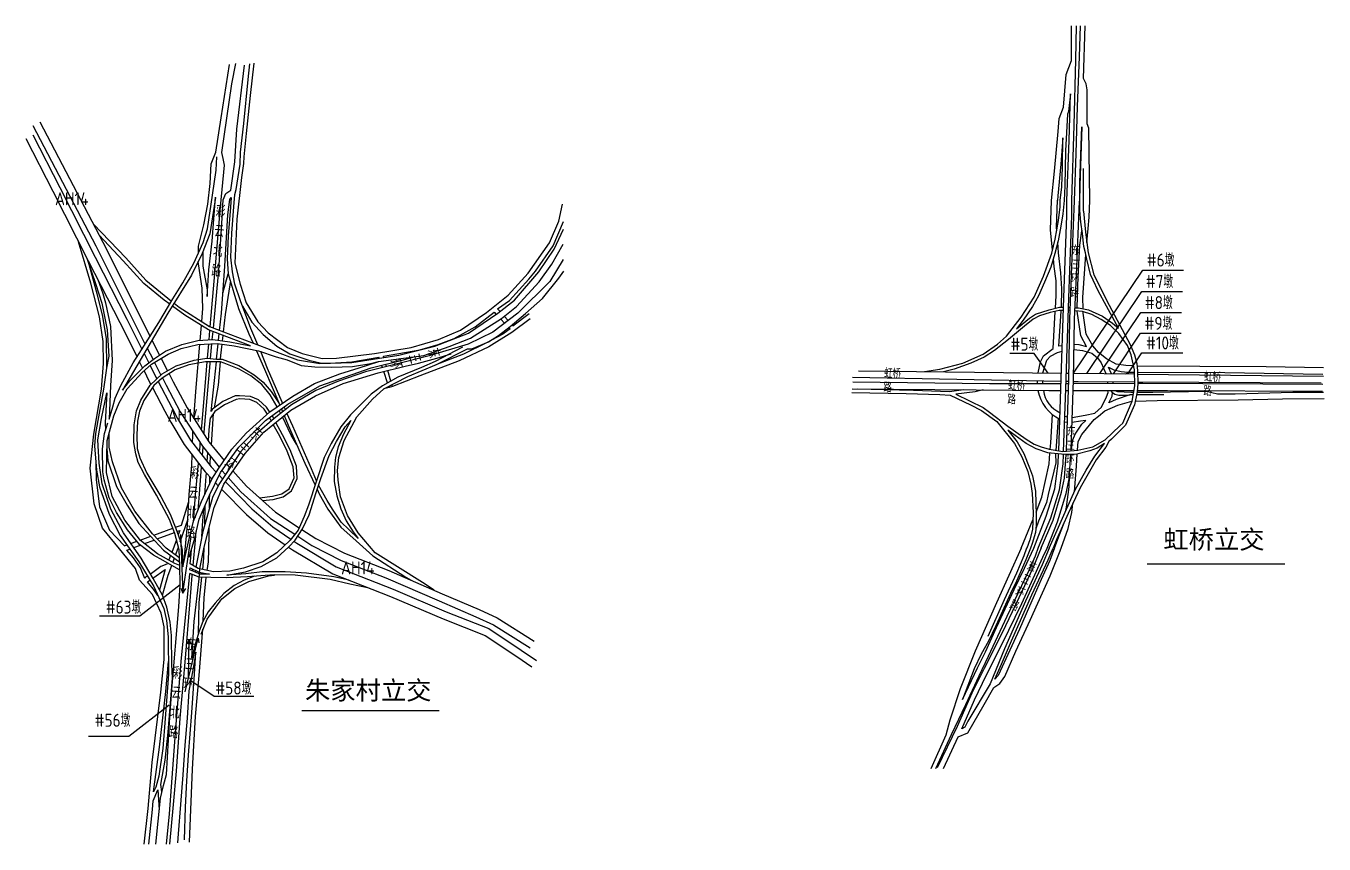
# Model space of a CAD drawing. Extents: x -60459 to 104780, y -18192 to 12827.
# Drawn here: x 55827 to 104780, y -18033 to 12827 of the extents above; entities that cross this region are included whole.
import ezdxf

# ---------------------------------------------------------------- set-up
doc = ezdxf.new("R2010")
doc.units = 0
doc.header["$LTSCALE"] = 1000
doc.header["$MEASUREMENT"] = 0
doc.layers.add('ht', color=3, linetype='Continuous')
doc.layers.add('wz', color=1, linetype='Continuous')
doc.styles.add('st', font='')
doc.styles.get("Standard").update_dxf_attribs({"font": 'gbenor.shx', "bigfont": 'gbcbig.shx'})
doc.styles.get('st').set_extended_font_data('SimSun')

msp = doc.modelspace()

# ---------------------------------------------------------------- linework, layer by layer
at = {"layer": 'ht', "color": 0}
for points in [[(94505.4, 6238.4), (94611.1, 7343.3), (94754.8, 8845.4), (94791.2, 9339), (94960.4, 9766.8), (95050.2, 10994.3), (95261.7, 11522.5), (95261.7, 12824.9)], [(95263.7, 6245.3), (95360.8, 9085.3), (95425.3, 11548.9), (95444.3, 12824.9)], [(95374.8, 6229.1), (95428.7, 8013.9), (95488, 9791.9), (95551.9, 11667.8), (95597.1, 12824.9)], [(95946.9, 6238.4), (95916.1, 8968.8), (95845.7, 9133.1), (95847.9, 10410.9), (95809.9, 10640.8), (95706, 10846.6), (95777.2, 12826.5)], [(62338.3, 4269.9), (62335.4, 4517.1), (62529.1, 5325.8), (62685.1, 6108.4), (62779.2, 6887.5), (62817.5, 7631.2), (62983.7, 8068.9), (63185.2, 9360.3), (63500.5, 11370.3)], [(62778.6, 1476.3), (62963.3, 3624.3), (63162.9, 6003.1), (63314.9, 7569.7), (63269, 7832.1), (63215.4, 8058.2), (63594.6, 10642.6), (63747.1, 11415.7)], [(62896.9, 1431.3), (63106.2, 3612.6), (63208.1, 5377), (63258.9, 6265.1), (63368.9, 6501.9), (63555.2, 6628.8), (63707.9, 7707.2), (63784.1, 8933.7), (64063.7, 11348.4)], [(64576.3, 794), (64312.1, 1409.8), (63914.8, 2461), (63703.9, 3083.2), (63613.5, 3546.9), (63558.2, 4098.9), (63588.3, 5009.6), (63663.7, 6003.2), (63704, 6467.6), (63759.3, 6663.3), (63899.9, 7616.8), (63920, 8070.7), (64040.5, 9149.6), (64211.4, 10808.2), (64269.8, 11402.2)], [(64418.2, 11422.3), (64287.8, 10208.1), (64133.6, 8772.6), (64044.6, 7894.4), (64028.7, 7644), (63958.8, 7115.7), (63774.7, 5541.8), (63710, 3876.8), (63909, 3081.8), (64131.3, 2385.2), (64576.8, 1662.2), (64955.5, 1247.9), (65688.7, 695.5), (66248.5, 471.9), (66993.7, 285.7), (67540.6, 291.7), (68977, 465.8), (70353.3, 700), (71383.6, 1001.7), (72219, 1356), (73198.6, 2016.5), (74011.6, 2673), (74768.9, 3501.7), (75575.4, 4645.1), (75924, 5461.7), (76062.2, 6110.2)], [(95081.1, 6238.4), (95166.9, 8511.2), (95214.2, 10260.7), (95139.8, 9605.1), (95101, 9495.3), (95034.4, 8116.9), (95002.2, 6793), (94974.9, 6245.2)], [(56087.6, 9070.5), (58464.9, 4530.8), (60302.5, 861.6), (60322.3, 822.9)], [(56350.6, 9208.2), (58729.2, 4666.1), (60507.2, 1115.9)], [(95570.6, 6238.4), (95573.1, 6925.1), (95642.9, 9021.1), (95574.2, 6810), (95554.2, 6221.7)], [(55827.3, 8585.8), (56839.5, 6597.1), (58168.8, 3968.7), (59370.6, 1634.6), (60014.8, 342.2)], [(56091.9, 8720.5), (57104.3, 6731.4), (58433.2, 4103.6), (59635.4, 1768.8), (60202, 632.3)], [(94831, 6245.2), (94891.1, 6757.1), (94917.3, 7531.1), (94933.4, 8604.2), (94847.9, 7609.3), (94743.3, 6424.3), (94726.9, 6238.4)], [(58531.9, 3263.3), (58726.2, 2730.5), (58822.8, 2383.8), (59016, 1493), (59073.8, 206.5), (59017.5, -736.7), (58961.3, -2001.7), (59100.3, -1536.1), (59186.3, -1209), (59410.5, -736), (59867.9, 115), (60186.3, 607.4), (60835.4, 1635.8), (61369, 2535.2), (61748.6, 3137.4), (62163.8, 3882.5), (62512.7, 4657.3), (62669, 5179.3), (62856.8, 6443.6), (63000, 7383.3), (63031.2, 7887.4)], [(95704.9, 6246.4), (95715.2, 7453.5)], [(62973.3, 6360.7), (62864.5, 5620.3), (62761.5, 4988.5), (62471.3, 4237), (62067.5, 3422.7), (61183.5, 1987.3), (60672.9, 1139.9), (59462.1, -912.1), (59740.5, -559.8), (60311.3, 5.9), (60668.6, 279.4), (61090.9, 552.9), (61704.5, 809.6), (62307.8, 958), (62878.5, 995.1), (63514.3, 916.2), (64298.5, 763.2), (63398.3, 1097.1), (62706.8, 1366), (61820, 1915.4), (61351.6, 2260.2)], [(62497.9, 4305.9), (62492.1, 3760.7), (62665.5, 2868.4), (62659.7, 2625), (62729.3, 3633.1), (62851.1, 4710.8), (62973.4, 6362.1)], [(63129.7, 1342.7), (63197.2, 1991.4), (63331.3, 3769.3), (63443.9, 5702.2), (63513.6, 6281.2), (63561.9, 6350.9), (63540.4, 5986.4), (63449.2, 4914.2), (63417, 4044.5), (63449.2, 3476.2), (63846.2, 2171.2), (64237.9, 1217), (64392, 862.9)], [(89710.4, -207.4), (90291.6, -118.8), (91154.9, 110.1), (91925.6, 440.1), (92471.8, 818.5), (92810.9, 1126.6), (93363.2, 1846), (93847.7, 2589.7), (94204.9, 3392.5), (94513.2, 4250.6), (94641.1, 4784), (94764.9, 5490.4), (94831, 6009.7), (94831, 6245.2)], [(94974.9, 6245.2), (94927.3, 5741.5), (94854.6, 5274.4), (94747.8, 4716.5), (94633, 4241.1), (94473, 3733.2), (94235.1, 3157.1), (94011.5, 2645.9), (93782, 2248.8), (93431.6, 1727.6), (93185.3, 1397.6), (93675.1, 1803.1), (93899.1, 1959.7), (94414.1, 2121.9), (94806, 2222.6), (94959.2, 2216.1)], [(94540.4, 4363.8), (94463.7, 5130.4), (94505.4, 6232.8)], [(94697, 5102.8), (94685.4, 5232.7), (94729.2, 6251.8)], [(94774.6, -3201.4), (94852.9, -859.9), (94971.7, 2578.8), (95079.9, 5662.2), (95079.9, 6245.3)], [(94957.8, -3225.3), (95036.6, -866.1), (95155.4, 2572.4), (95263.7, 5658.9), (95263.7, 6245.3)], [(95065.8, -3216.2), (95069.1, -3171.3), (95153.2, -515.4), (95195.3, 1761.1), (95259.7, 3438), (95374.8, 6229.1)], [(95247, -3200.9), (95248.5, -3180.7), (95332.8, -519.9), (95374.8, 1756), (95439.2, 3430.9), (95554.2, 6221.7)], [(95391.8, 2197.7), (95521, 2192.2), (95901.7, 2119.5), (96425.1, 1881.8), (96805.8, 1618.9), (97024.1, 1431.5), (96570.7, 2259.3), (96257.2, 2835.4), (96068.8, 3234.6), (95974.1, 3453.7), (95831.9, 4033.4), (95779.3, 4266.5), (95722.3, 4502.4), (95666.1, 4998.8), (95612.8, 5425.1), (95570.6, 5878.7), (95570.6, 6245.2)], [(95702.9, 5836.9), (95708.4, 5914.6), (95704.9, 6246.4)], [(95835.4, 4655), (95887.1, 5189.4), (95919.7, 5607.9), (95946.9, 6238.4)], [(73707.2, 2054.6), (73615.9, 2158), (74063.6, 2464.8), (74785.5, 3277.7), (75046, 3580.9), (75714.4, 4534.9), (76101, 5445.6)], [(95702.9, 5836.9), (95789.2, 5047.2), (95880.9, 4269), (96104.2, 3442.5), (96675.3, 2295.8), (97470.3, 815.8), (97634.7, 416.1), (97714.3, 92.4), (97748.4, -180.3), (97754.1, -657.4), (97730.8, -977.7), (97628.5, -1460.5), (97287.4, -2232.9), (96763, -2758), (96666.3, -2854.5), (96552.6, -3059), (96183.1, -3536.1), (95586.1, -4601), (95127.2, -5565.3), (94699.3, -6521.1), (94565.5, -6873.1)], [(58370.2, 5351.7), (59595.8, 4082), (60345, 3242.7), (61318.7, 2450.4)], [(61250.1, 2334.8), (61045.1, 2485.7), (60266.2, 3116.8), (59487.4, 3965.3), (58585.9, 4937.4)], [(61418.7, 2369.1), (61602.5, 2219.5), (62752.8, 1486.1), (64328.6, 886.6), (66069.1, 236.4), (66910.8, 91.6), (68114, 136.9), (69884.8, 409.1), (71249.8, 742.6), (72513.6, 1241.6), (73628.6, 1993.1), (74256.8, 2484.6), (75173.2, 3552.4), (75748.4, 4406.8), (76104.1, 5162.9)], [(95469.2, 2194.4), (95493.2, 3008.5), (95513.9, 3350.4), (95576.8, 4551.8), (95649.8, 5093.6), (95651.4, 5116.6)], [(60285.4, -18033.3), (60441.2, -16694.7), (60588.1, -14959.4), (60914.2, -12308), (61035.9, -11070), (61035.9, -9836.7), (60922.3, -9322.2), (60596, -8614.7), (60111.3, -8077.5), (59952.3, -7638.7), (59353.6, -6901.9), (58717.5, -6122.6), (58399.2, -5196.6), (58247.7, -3857.4), (58384.2, -2576), (58672.3, -877.8), (58748, 98.2), (58740.6, 927), (58604.3, 1857.6), (58271.1, 3121.1), (57805.6, 4686.8)], [(69117.8, 166.3), (70169.5, 308.7), (70831.4, 392), (71792.4, 730), (72593.2, 1050.4), (73760.1, 1785.2), (74320.8, 2243.2), (75183.7, 3178.9), (75660.5, 3842.7), (76091.9, 4597.1)], [(94876.2, 2219.6), (94896.9, 2910.2), (94851.6, 3519.1), (94771, 4273.9), (94735.9, 4667.3)], [(58116.7, 4071.6), (58456.4, 3070), (58688.6, 2372.3), (58894.6, 1365.1), (58953.6, 365.6), (58865.2, -80.4), (58750.3, -879.5), (58456, -2546.8), (58406.3, -3008.4), (58484.5, -3931.7), (58602.6, -4564.2), (58961, -5589.3), (59377.7, -6395), (60088.4, -7385.3), (60649, -8318.8), (61027.6, -9143.7), (61122.8, -9599.2), (61195.2, -10221.9), (61202.5, -11619.3), (61072.2, -13299.2), (60992, -14427.6), (60839.7, -15467.1), (60729.8, -15884.4), (60641.9, -16060.1), (60869, -14376.4), (61103.5, -12275.8), (61202.1, -11144.3)], [(76091.9, 4011.3), (75579.8, 3187.3), (74374, 1992.5), (73434.3, 1273.4), (72497.7, 821.5), (71028.3, 382.1), (69741.8, 51.3), (68632.2, -218.3), (67616.4, -569.3), (66756.7, -918.9), (65835.1, -1465.3), (65185.3, -1974.7), (64545.5, -2534), (63924.8, -3229.9), (63355, -4088.8), (63099.3, -4475.5), (62859.4, -4964.9), (62496, -6237.7), (62298.1, -7272.6), (62239.3, -7587.5)], [(62454.6, 1676.2), (62494.6, 2163.9), (62478.1, 2939.2), (62368.1, 3599.1), (62323.3, 3947.6)], [(94651.5, 2182.9), (94675, 2654.4), (94675, 3212.9), (94601.7, 3750), (94572, 4047.4)], [(95693.3, 2159.3), (95686, 2588.5), (95791.4, 4199.5), (95792.3, 4208.7)], [(58194.6, 3841.9), (58505, 2738), (58710.6, 1870.7), (58857.8, 1028.7), (58865.2, -80.4)], [(63253.9, 2743.6), (63449.2, 3476.2)], [(71225.8, -8458), (70786.9, -8169.4), (69001.2, -7048.2), (68353.2, -6296.9), (67948.6, -5639.3), (67684.2, -4933.2), (67597.5, -4309.8), (67581.3, -3948.7), (67624.5, -3452.8), (67824.1, -2811.4), (68310.1, -1913.6), (68892.7, -1250.6), (69319.7, -864.9), (70231.5, -401.4), (71305.1, 51.4), (72482.5, 646.4), (72638.9, 646.4), (73264.7, 915.9), (73653.2, 1153.1), (74091.9, 1494.9), (74663.8, 1974.7), (75311.2, 2551.4), (75920.8, 3311.4), (76115, 3575.5)], [(63278.5, 1286.1), (63354, 1945.9), (63522, 3064.7), (63545.2, 3160.5)], [(63992.7, 2255), (64347.2, 1656.7), (64767.6, 1187.9), (65291.6, 749.6), (65777, 457.8), (66495, 225), (66926.7, 118.2), (67289.5, 106.7), (68110.7, 152.5), (69135.5, 334.4)], [(69307.9, 365.2), (70683.7, 606.7), (71367.4, 805.2), (71976.3, 1042.8), (72767, 1481.7), (73481.2, 2031.2), (73560.8, 1947.4)], [(74185.1, 1513.1), (74805.7, 1985.9)], [(94955.1, 2097.8), (94789.7, 2092.8), (94448.1, 2012.1), (94054.3, 1886.8), (93811.9, 1769.4), (93488.7, 1505.2), (92878.3, 994.2), (92356.8, 579.5), (91958.9, 329), (91459.3, 105.1), (90827.6, -115.1), (90431.1, -216)], [(91930.7, -901), (91623.9, -978.5), (90888.9, -1067.8), (91930.3, -1560.4), (92158, -1736.5), (92855.9, -2268.6), (93543.6, -2765.4), (93844.8, -2948.9), (94112.9, -3055.3), (94414.1, -3139.7), (94928.3, -3227.8), (95495, -3180.1), (96064.3, -3044.3), (96527.1, -2791.1), (97082.7, -2261.6), (97192.9, -2158.8), (97538.1, -1329.5), (97641.6, -751.6), (97634.2, -149.7), (97509.2, 421.3), (97373.3, 777.3), (97039, 1228.7), (96726.3, 1531.4), (96377.3, 1759), (96024.7, 1942.5), (95672.1, 2052.5), (95387.3, 2080.9)], [(93995.3, -258.2), (94091.6, 152.8), (94197, 381.6), (94561.6, 658.5), (94645, 2058.6)], [(94908.8, 759.9), (94783.4, 748.2), (94871.8, 2073.1), (94872.4, 2095.3)], [(95208.2, 2098.7), (95157, 2103.8), (95139.2, 2103.3)], [(95142.9, 2208.3), (95212.3, 2205.3)], [(95357.5, 819.6), (95536.1, 804.3), (95818.4, 737.6), (95609.4, 1135.9), (95465.5, 2067.5), (95465.7, 2073.1)], [(97600.8, 3.1), (97301.8, 12.3), (96942.9, 62.5), (96573.9, 263.6), (96277.2, 510.5), (96062.7, 754.2), (95812.5, 1203.7), (95696.2, 1992), (95695.3, 2045.3)], [(62396.1, 963.7), (62442.6, 1529.7)], [(74840.4, 1776.5), (74154.1, 1268.6), (73281.6, 724.8), (72160.9, 192.9), (70676.3, -372.8), (69652.7, -778), (69525.4, -813), (69319.7, -864.9)], [(73731.8, 1767.4), (73878.2, 1613.1)], [(74008.7, 1712.9), (73867.5, 1873)], [(74185.1, 1513.1), (74154.6, 1547.5)], [(62736.5, 985.8), (62767.1, 1342.5)], [(62854.9, 993.5), (62884, 1297)], [(63090.9, 968.7), (63115.6, 1207)], [(63240.1, 950.2), (63262.9, 1149.7)], [(74081.9, 1398.6), (73805.4, 1195.5), (73200.9, 867.9), (72327.4, 449), (71288, 39.9)], [(74033.6, 1449.5), (74081.9, 1398.6)], [(61635.1, -7531.3), (61445.7, -7450.4), (60788.1, -7081.3), (60151.9, -6583.3), (59555, -5816.6), (59082.2, -4929.5), (58865.8, -4018.7), (58887.1, -2813.4), (59142.2, -1879), (59343.7, -1390.2), (59648.3, -858.5), (60215.7, -246.4), (60561.5, 71.5), (61186.4, 441.2), (61683.9, 654.8), (62304.7, 815), (63033.6, 844.1), (63679.1, 762), (64595.9, 573), (65266, 347.1), (65679, 231.6), (66209.3, 22.1), (66715, -27.2), (67364.6, -39.5), (68137.5, -23.1), (68830, 92.4), (69117.8, 166.3)], [(60398.2, 674.3), (60619.2, 241.6)], [(60576.9, 977.2), (60867.5, 408.3)], [(72286.4, 705.8), (71253.2, 169.1), (70741.7, -52.9), (69857, -421), (69273.3, -751.4), (68844.5, -1066.2), (68064.4, -1840.4), (67706.4, -2297.6), (67334.4, -2922.2), (67076, -3455.8), (66486.9, -5244.5), (66321.6, -5672.9), (66098.9, -6190), (65789, -6572), (65282, -7053.4), (64760.2, -7388.9), (64037, -7631.5), (63515.2, -7745.1), (62904.8, -7765.7), (62326.2, -7636.7), (62025.6, -7466.6)], [(62163.1, -1980.5), (62250.7, -808.9), (62384.2, 818.2)], [(62676.8, 292.1), (62723.2, 831.7)], [(62786.4, 279.1), (62839.8, 836.4)], [(63016.4, 251.8), (63077.4, 838.5)], [(63165.4, 256.2), (63176.7, 395.6), (63225.2, 819.7)], [(64510.5, 590.6), (64817.9, -115.6), (65398, -1476.7)], [(65505.1, -1403), (65487.9, -1363.5), (64940.4, -93.9), (64683.1, 543.6)], [(94175.5, -260.4), (94326.6, 216), (94465.2, 366.5), (94724.3, 514), (94902.1, 565)], [(95353.8, 618), (95672.8, 581.9), (96018.1, 485.2), (96234.4, 307.8), (96379.6, 124), (96547.6, -288.5)], [(60726.4, -18033.3), (60901.8, -16301.4), (61008.9, -15824.5), (61125.8, -15406), (61238.6, -13451.5), (61324.1, -12206.9), (61598.2, -9080.5), (61647.2, -8261.5), (61635, -7525.4), (61604.3, -6936.5), (61438.5, -6323.1), (61235.9, -5795.5), (60750.5, -4877.6), (60302.3, -4098.5), (60062.8, -3644.6), (59970.1, -3315.9), (59890.3, -2886.5), (59908.7, -2224), (59994.6, -1696.5), (60160.9, -1294.8), (60510.8, -724.3), (60965.2, -294.9), (61487.1, 5.7), (62169.5, 215), (62654.5, 294.7), (63016.8, 251.8), (63225.5, 257.9), (63851.7, 18.7), (64428.9, -337.1), (64772.7, -607), (65079.7, -962.8), (65354.6, -1375)], [(65295.9, -1546.9), (65036.2, -1083.2), (64717.6, -702.2), (64302.4, -372.6), (63863.9, -120.6), (63297.4, 112), (63157.7, 161.4), (62601.5, 151.1), (61969, 46.4), (61449, -147.5), (60967.9, -453.8), (60649.7, -740.7), (60271.9, -1300.6), (60108.9, -1703.8), (60027.5, -2076), (60008.1, -2599.4), (60027.2, -3111.7), (60120.9, -3462.6), (60386.2, -4039.5), (60913.3, -4922.6), (61260.6, -5589.3), (61483.3, -6129.5), (61639.4, -6585.6), (61713.8, -6950.3), (61745, -7578), (61955.7, -6630.6), (62151.2, -5856.6), (62451.6, -5115.9), (62842.3, -4271.4), (63099.8, -3850.3), (63592.1, -3142.8), (64134.4, -2538.5), (65028.8, -1730.6), (65892.6, -1136.5), (66712.5, -661.2), (67670.1, -292.3), (68398.3, -64.1), (69130.6, 167.3)], [(60100.7, 170.1), (60225.1, -79.5)], [(60280.5, 474.8), (60458.2, 118.3)], [(60506.7, 21.1), (60729.5, -425.9), (60761.7, -487.2)], [(60672.6, 137.2), (60916.7, -340.7)], [(60928.6, 288.6), (61167.2, -178.5)], [(61976.4, -7211.9), (62192.2, -6491.8), (62364.3, -5779.3), (62746.7, -4873.1), (63159.1, -4023.4), (63860.3, -3063.3), (64856, -2051.7), (65704.2, -1439.4), (66906.5, -746.3), (68848.1, -65.4), (70017.5, 215.6), (70419.6, 333.2)], [(62387.2, -7650.3), (62548.7, -6831.6), (62924.8, -5342.8), (63287.4, -4453.5), (64087.8, -3305.5), (64796.5, -2498.5), (65810.2, -1666.9), (66745.9, -1123.7), (67784.2, -659.1), (69108.3, -260), (70131.2, -1.9), (70628.1, 102), (71325.5, 298.1), (71862.8, 458.1)], [(62444.3, -2416), (62611, -474), (62664.8, 152.3)], [(62545.9, -2573.5), (62551.8, -2497.2), (62769, 97.8), (62774.4, 154.3)], [(62809.5, -1711.8), (62933.9, -541.9), (63006.7, 158.6)], [(62935.1, -1583.4), (63085.3, -729.5), (63157.7, 161.4)], [(69150, 296.2), (69137, 334.7)], [(69271.5, -63), (69240.5, 28.9)], [(69318.8, 322.1), (69307.9, 365.2)], [(69424.4, -25.8), (69396.4, 66.4)], [(60279.2, -188), (60465.2, -561.2), (60537.6, -699)], [(60972.8, -450.6), (61115, -729), (61648.9, -1731.6), (62487.9, -3030.9), (63119.2, -3822.4)], [(61224.4, -290.5), (61378.3, -591.7), (61905.1, -1581), (62729.3, -2857.4), (63296.2, -3568.1)], [(69467.4, -641.5), (69320.1, -206.5)], [(69590.1, -572.1), (69467.9, -169.2)], [(87003.5, -424.1), (94862.8, -571.3)], [(87224.3, -177.9), (94873.3, -268.7)], [(95057.2, -270.8), (95157.7, -272)], [(95337.3, -274.2), (97636.1, -301.4)], [(96768.6, -291.2), (96656.7, -42.9), (96858.1, -144.5), (97128.6, -213.6), (97378.9, -233.9), (97645.3, -231.9)], [(97292.7, -297.4), (97460.8, -233.3)], [(104762.8, -75.5), (102596.6, -32.2), (100091.9, -18.5), (97741.2, -1.1), (97726, -0.7)], [(97749, -232.5), (101038.6, -251), (104733.1, -306.1)], [(97749.9, -302.8), (104762.6, -386)], [(60599, -815.8), (61066.6, -1705.8), (61288.3, -2122.3), (61787.3, -2967.2), (62590.5, -3995.6), (62845.4, -4266.2)], [(60816.1, -590.6), (61329.1, -1567), (61547.3, -1977), (62033.2, -2799.6), (62816, -3802), (63006, -4003.7)], [(69525.4, -813), (69510.2, -768.1)], [(69652.7, -778), (69631, -706.7)], [(86978.8, -865.1), (91665.5, -897.8), (94405.4, -930.6), (94850.5, -929.9)], [(87007.4, -599.2), (92169.1, -663.2), (94859.9, -656)], [(91187.9, -894.5), (90655.5, -974), (89292.6, -925.6), (87174.9, -873.4)], [(93977.5, -658.4), (93979.4, -554.8)], [(94170.1, -657.9), (94171.9, -558.4)], [(95034.5, -929.6), (95140.1, -929.4)], [(95043.9, -655.5), (95148.8, -655.2)], [(95046.7, -574.8), (95151.3, -576.7)], [(95287.6, -1944.8), (95770.1, -1859.4), (96138.1, -1777.7), (96387.5, -1548.9), (96579.7, -1164.9), (96632.9, -1005.6), (96632.8, -927)], [(95319.8, -929.1), (97610.5, -925.4)], [(95328.5, -654.7), (97640.3, -648.5)], [(95330.9, -580.1), (95509.5, -583.5), (97639.7, -595.3)], [(96631.2, -651.2), (96631.6, -589.7)], [(96807.5, -996.3), (96735.1, -926.8)], [(96825.5, -650.7), (96825.8, -590.7)], [(96884.8, -926.6), (96993.8, -968.2), (97496.7, -984.5), (97599.9, -984.3)], [(97729.4, -984.1), (98318.9, -982.9), (100333.1, -954.9), (100766.9, -1047.6), (101424.8, -1050.2), (103598, -988.1), (104762.8, -988.1)], [(97734.6, -925.2), (98878.9, -923.4), (104715.9, -946.6)], [(97753.4, -595.9), (104668, -634.2)], [(97754, -648.2), (97940.6, -647.7), (104739.1, -679.9)], [(60955.3, -16062.9), (60917.9, -15791.3), (61073.2, -14867.1), (61196.1, -13807.1), (61351.7, -11781.2), (61325.9, -11248.5), (61313, -10162.6), (61267.7, -9658.5), (61138.3, -9096.2), (60976.1, -8646.6), (60620.3, -8013.2), (60173.3, -7254.5), (59507, -6291.5), (59027.5, -5403), (58704, -4440), (58594.1, -3661.4), (58542.3, -2788.9), (58678.5, -1978), (58872.5, -1014.9), (58814.3, -2133.1), (58830.1, -2426.6)], [(64930.4, -1819.5), (64805.9, -1633.9), (64529.8, -1381.8), (64263.8, -1269.4), (63888.7, -1242.2), (63755.7, -1262.6), (63315.9, -1470.4), (62951, -1715.7), (62783.3, -1958.2)], [(65019.4, -1739.1), (64896.5, -1556), (64594.7, -1280.5), (64291.9, -1152.5), (63883.9, -1122.8), (63712.3, -1120.8), (63248.8, -1339.8), (62866.2, -1629.8), (62809.5, -1711.8)], [(86977.6, -1004.5), (89018.5, -1042.4), (90295.4, -1073.4), (90682.6, -1099.9), (91445.6, -1471.6), (91868.2, -1685.3), (92441.5, -2094.9), (93102, -2921.8), (93380.5, -3428.9), (93604.5, -3986.5), (93726, -4460.6), (93775.1, -4807.9), (93813, -5539.9), (93791, -6170.3), (93684.1, -6559.3), (93565.7, -6866.5)], [(95483.3, -3181), (95511.2, -2846.8), (95648.6, -2582.7), (96112.4, -2014.6), (96269.7, -1893.7), (96515.7, -1696.2), (97007.7, -1474.6), (97528, -1325.5), (97538.9, -1325.3)], [(97581.5, -1087.1), (97461.2, -1086.7), (96934.9, -1267.5), (96659.5, -1386.6), (96791, -1144.2), (96807.5, -996.3), (96889.7, -1057.9), (97040.1, -1095.2), (97308.3, -1096.8), (97461.2, -1086.7)], [(97657.6, -1322.8), (98483.9, -1305.3), (101542.8, -1271), (103210.1, -1238.5), (104780.1, -1225.6)], [(98744, -1090.8), (97707.5, -1087.5)], [(62819.5, -2970.4), (62900.9, -1788.2)], [(65079.5, -2067.2), (65010.6, -1940.1)], [(65171.1, -1987.2), (65108.8, -1872.3), (65107.4, -1870.3)], [(65428.7, -1783.9), (65370.6, -1680.2)], [(65457.9, -1617.2), (65503.8, -1725)], [(66033.6, -2948.2), (65824.2, -2612.6), (65499.7, -1921.7)], [(65564.8, -1868.2), (65719.5, -2231), (66347.8, -3665.4), (66734.7, -4492.1)], [(65609.5, -1642.2), (65564.9, -1540)], [(66788.1, -4329.8), (66593.7, -3883.4), (65885.3, -2274.4), (65670.3, -1781.7)], [(94454.1, -3146.5), (94473.3, -2902.9), (94539.8, -1830.9)], [(95002.3, -1892.4), (95108.6, -1923.5)], [(61637.8, -7694.2), (61586.3, -7674.9), (61005.9, -7337), (60634.3, -7139), (60109.2, -6728.2), (59658.4, -6183.8), (59236.3, -5532.7), (58968.8, -4978.3), (58770.6, -4300.3), (58720.8, -3991.2), (58715.9, -3125), (58795.1, -2545.9), (58914, -2140.1)], [(62709.5, -2826.8), (62735.1, -2410.7), (62783.3, -1958.2)], [(68017.4, -8084.1), (67441.2, -7955.3), (66402, -7820.4), (65603.3, -7768.9), (64733.6, -7765.7), (64114.6, -7838.1), (63405.1, -7885.1), (64108.4, -7762.8), (64701.8, -7565.2), (65292, -7235.8), (65744.1, -6821.7), (65977.4, -6565.8), (66253.7, -6142.3), (66501.8, -5609), (66769, -4773.1), (66945.2, -4238.2), (67265.4, -3372.4), (67539.1, -2850), (67865.6, -2297.9), (68082.8, -2051.4), (67797.1, -2575.2), (67598.8, -3044.5), (67504.7, -3436.6), (67457.6, -3822.4), (67454.4, -4361.1), (67545.4, -4894.3), (67705.5, -5393.1), (67897.1, -5846.7), (68167.1, -6260.8), (68352.5, -6512.2), (68007.2, -6170.3), (67718.3, -5891.1), (67388.2, -5400.2), (67187.2, -5070.8), (66861.4, -4492.7)], [(64628.8, -4970.1), (65127, -4914.7), (65474.8, -4826.1), (65751, -4628.5), (65938.5, -4223.1), (65907.9, -3807.5), (65679.4, -3210.2), (65396.4, -2651.5), (65154.3, -2205)], [(64747.1, -5076.3), (65148.3, -5031.7), (65525.7, -4935.6), (65845.5, -4706.8), (66059.1, -4245), (66024.9, -3781.4), (65788, -3162), (65501.5, -2596.4), (65247.7, -2128.4)], [(94410.7, -6867.8), (95014.1, -5513.8), (95396.3, -4670), (95810.7, -3928.4), (96131.9, -3404.3), (96503, -2929.2), (96225.6, -3098.3), (95948.2, -3202.7), (95461.8, -3321.5), (95007.8, -3343.1), (94362.9, -3278.3), (93917.8, -3123), (93546.7, -2921.4), (92851.3, -2417.4), (93204.4, -2860.2), (93453, -3295.8), (93672.8, -3839.4), (93791.9, -4140), (93903.6, -4719.6), (93925.2, -5613.9), (93928.8, -6006.3), (93895.9, -6286), (93773.4, -6699.9), (93712.2, -6867.8)], [(94749.3, -1974.3), (94671.2, -3183.7)], [(94995.1, -2109.8), (95102.6, -2113.2)], [(95247, -3200.9), (95304.3, -2791.8), (95388.6, -2577.7), (95649.3, -2189), (95793.7, -2052.8), (95601.2, -2084.8), (95281.6, -2133.3)], [(61619.9, -7237), (61587.4, -7218.6), (61116.4, -6877.2), (60599.8, -6330.1), (59927.5, -5482), (59431.6, -4594.2), (59084.7, -3621.1), (58971, -3063.7), (58966.9, -2521)], [(62107.2, -2894.3), (62115.1, -2622.6), (62126.4, -2471)], [(62372.5, -3234.1), (62392.1, -3024.2), (62402.8, -2899.1)], [(58881.7, -3117.5), (58916.8, -3582.7), (59239.8, -4541.6), (59639.9, -5249.3), (60086.8, -5940.9), (60526.2, -6419.2), (61011.6, -6943.5), (61628.5, -7401.3)], [(61798.4, -7337.9), (61919.2, -6005.2), (61984.4, -4850), (62082.5, -3745.3), (62093.7, -3359.4)], [(62484.4, -3377.3), (62508.9, -3057.2)], [(62661.7, -3604.4), (62682, -3274.3)], [(62769.7, -3742.7), (62770.5, -3681.5), (62789.3, -3408.7)], [(93830.3, -6867.8), (94306.2, -5670.5), (94623.8, -4630.9), (94758.9, -3672.4), (94770.7, -3319.3)], [(94658.7, -3308), (94660.7, -3653.8), (94587.4, -3972.5), (94377, -4841.8), (94309.3, -5144.6), (94010.9, -5848.7), (93912.4, -6146.1)], [(93922.8, -5512.4), (94142.2, -4952.1), (94411, -3692.8), (94443, -3286.4)], [(94016.6, -6840.1), (94479.4, -5732.9), (94803.8, -4670.9), (94942.3, -3688.3), (94954, -3337.7)], [(94109.6, -6859.3), (94559.9, -5812.6), (94884.6, -4765.8), (94990.7, -4236.9), (95056.6, -3340.8)], [(94334, -6867.8), (94728.6, -5874.8), (95058.9, -4810.2), (95169, -4261.2), (95237.3, -3332.2)], [(95366.2, -4736.6), (95385.7, -4585.7), (95442.2, -3775.7), (95472.5, -3318.9)], [(58456.9, -3606.7), (58480.2, -4280.9), (58596.3, -5309.6), (58976.1, -6198.8), (59547.3, -6782), (59633, -6750.8)], [(62142.3, -5891.6), (62221, -4856.6), (62332.3, -3665)], [(62322, -5435.3), (62361.1, -4985.7), (62450.7, -3816.6)], [(63398.2, -3696.1), (63429.8, -3735.7), (63521.4, -3838.1)], [(62572.1, -4855.3), (62627.4, -4161.4), (62634.7, -4042.6)], [(62760.6, -4448.1), (62764, -4179.8)], [(62974.7, -4403.4), (63079.9, -4515.1)], [(63113.4, -4117.7), (63244.2, -4256.5)], [(63217.4, -3943.6), (63351.8, -4093.8)], [(63348, -4366.7), (63460.2, -4485.8), (64350.3, -5382.4), (65131.9, -6062.1), (65819.3, -6534.6)], [(63456.5, -4210.9), (63935.8, -4746.9), (65053.1, -5750.1), (65970.2, -6348.6)], [(63631, -3960.7), (64146.3, -4536.8), (65234.5, -5513.9), (66136.5, -6102.6)], [(95043.9, -5448.2), (95066.1, -5322.7), (95170.1, -4563.7), (95186, -4157.2)], [(62577.2, -4844.3), (62576.4, -4802.3)], [(62749.1, -5351.2), (62753.4, -5003.1), (62755.3, -4855.5)], [(63207.2, -4650.2), (63246.8, -4692.3), (64147.3, -5599.3), (64949.8, -6297.2), (65604.4, -6747.2)], [(66809.2, -4651.2), (66889.7, -4823.3), (67212.1, -5399.6), (67705.7, -6075), (68280.6, -6592.1), (68908.3, -7160.3), (70148.8, -7960.6), (70355.3, -8080.2)], [(61465, -6085.1), (61691.9, -6002.6), (61969.9, -5106.8)], [(62572.2, -5970.8), (62586, -5272.2), (62585.6, -5254.8)], [(94861.1, -6867.8), (95135.3, -6134.6), (95264.4, -5522.1), (95308, -5185.3)], [(61648, -6627.8), (61944.2, -5768)], [(62458.8, -6431.9), (62493.7, -5840.2), (62529.8, -5387.2)], [(93357.9, -6867.8), (93804, -5798)], [(60648.6, -6381.8), (61361.5, -6122.7)], [(60781.2, -6522.3), (61423.2, -6283.3)], [(61523.2, -6246.1), (61628, -6207.1), (61567.1, -6374.2)], [(62131.8, -7526.7), (62223.4, -6570), (62251.6, -6246)], [(62655.9, -7710.2), (62713.5, -7387), (62736.4, -6393.3), (62740.3, -6073.2)], [(66236.9, -6168.1), (66763.4, -6511.7), (67839.8, -7065.2), (69506.5, -7712), (71527.1, -8588.6), (72918.3, -9187.3), (73600.1, -9503.8), (74998.2, -10377.7)], [(94611.3, -6867.8), (94802.8, -6374.9), (94950.4, -5976.3), (94955.1, -5949.6)], [(59786.2, -6695.1), (60013.5, -6612.6)], [(59894.9, -6852.2), (60147.5, -6758.2)], [(60139.1, -6566.9), (60531, -6424.5)], [(60301.9, -6700.7), (60662.5, -6566.5)], [(61501.2, -6555), (61327.9, -7030.5)], [(61469.7, -7133.3), (61528.2, -6975.6), (61576.8, -6834.7)], [(62491.2, -7673.5), (62536.8, -7231.3), (62550.9, -6822.7)], [(65730.7, -6834), (65876.2, -6934), (67396.2, -7840.8), (69568.8, -8691.8), (71555.2, -9542.4), (73147.5, -10167.6), (74341.3, -10962.8), (74906.8, -11353.9)], [(65934, -6613.4), (66036.5, -6683.9), (67527.3, -7573.3), (69681.4, -8417.1), (71667.9, -9267.7), (73285.6, -9902.9), (74508.1, -10717.1), (75075.7, -11109.7)], [(66074.7, -6416.8), (66614, -6768.7), (67717.8, -7336.3), (69393.6, -7986.7), (71409.3, -8861.2), (72797.1, -9458.4), (73458.4, -9765.4), (74840.8, -10629.5)], [(90144.8, -15189.7), (90726.9, -13900), (91274.3, -12775.7), (91771, -11691.5), (92131.5, -10940.6), (92835.8, -9435.8), (93666, -7696.8), (93900.6, -7162.9), (94016.6, -6840.1)], [(60410.8, -7922.2), (60336.3, -7971.8), (60311.9, -8015.8), (60140.6, -7614.9), (59881.3, -7238.5), (59631.8, -6950.1), (59745.7, -6907.7)], [(61281.9, -7144.1), (61209.9, -7318.1)], [(61368.2, -7406.9), (61426, -7251)], [(61798.4, -7337.9), (61731.1, -7299.9)], [(62025.6, -7466.6), (62040.1, -7235.9), (62064.2, -6919)], [(93357.9, -6867.8), (92425.8, -8937.2), (91624.5, -10759.4), (91059.2, -12172.8), (90674.3, -13360.9), (90519.9, -13921.1), (89953.1, -15191.7)], [(94109.6, -6859.3), (93802.7, -7631.4), (93272.3, -8746), (92641.7, -10061.8), (91960.8, -11414.2), (91499.8, -12344.7), (90947.1, -13601.6), (90193.4, -15154.4)], [(90428.1, -15189.7), (90977.7, -13993.2), (91349.4, -13842.2), (91962.3, -12769.9), (92325.3, -12132.1), (92556.1, -11975.4), (92740.7, -11707.9), (93151.5, -10762.6), (93701.5, -9588.5), (94454.4, -7916), (94801, -7032.6), (94861.1, -6867.8)], [(94410.7, -6867.8), (94156.3, -7502.4), (93527.1, -8869), (92731.5, -10673.5), (92185.3, -11990.7), (91352, -13403), (91227.7, -13627.6), (91117.6, -13689.8), (91600.8, -12590.5), (92055.2, -11644.2), (92639.8, -10484.8), (93386.7, -8962.5), (94176.6, -7210.4), (94334, -6867.8)], [(93707.3, -6867.8), (93539.3, -7308.3), (93176.1, -8111.1), (92953.7, -8582.9), (92408.2, -9801.3), (92122.1, -10386.4), (91844.4, -10874.4), (91585.7, -11427.8), (91140.7, -12581.8), (91708.2, -11388.8), (92007.8, -10781), (92430.9, -9866.8), (93094.1, -8430.8), (93484.6, -7632.4), (93830.3, -6867.8)], [(93565.2, -6867.8), (93459.2, -7157.1), (93180, -7812.5), (92716.7, -8816.9), (92095.1, -10207)], [(94612.3, -6865.3), (94439.5, -7336.3), (94114.9, -8048.5), (93846.9, -8663.1), (93542, -9343.6), (93291.6, -9924.5), (92932.1, -10719.2), (92490.4, -11673.2), (92371.1, -11815.6), (92618.4, -11251.7), (92999.5, -10362.3), (93756.5, -8637.5), (94382.6, -7310), (94567.7, -6867.8)], [(61163.9, -7429), (61143.6, -7478.1), (60918.6, -7566.1), (60556.5, -7825.1), (60522.7, -7847.6)], [(60611.5, -7998.2), (61072.1, -7677.4), (60862.9, -8445)], [(60976.1, -8646.6), (61190.7, -7885.2), (61325.2, -7522.9)], [(61131.2, -18033.3), (61238.9, -16897.1), (61469, -13836.6), (61678.8, -11143.7), (62002.1, -7843.6), (62002.9, -7830.7)], [(61740.1, -7478.9), (61764.5, -7490.4)], [(68774, -8380.5), (68038.6, -8234.9), (67295.5, -8056.7), (65977.8, -7893.4), (65184, -7878.3), (64183.3, -7957.5), (63375.8, -7987.2), (62800, -7981.8), (62354.1, -7962), (62002.9, -7830.7)], [(62016.8, -7608.7), (62363.9, -7771.5), (62750.9, -7856.7), (62396.7, -7856.7), (62011.5, -7692.2)], [(62011.5, -7692.2), (62016.8, -7608.7)], [(62079.1, -11019.4), (62176.2, -9634.5), (62364.5, -8035.3), (62387.2, -7650.3)], [(62111.9, -7735), (62119.4, -7656.8)], [(62217.8, -7703), (62204.4, -7774.6)], [(62472.3, -7856.7), (62478.5, -7796.7)], [(62629.8, -7856.7), (62634.4, -7831.1)], [(98115.3, -7465.4), (103297.8, -7465.4)], [(60804.8, -8658.1), (60679.8, -8463.5), (60411.3, -8137.6), (60502.2, -8074.3)], [(61256.3, -18033.3), (61387.8, -16538.3), (61508.9, -15286.8), (61646, -13289.6), (61825.1, -11167.2), (62014.7, -8854.7), (62096.4, -7897.1), (62099.3, -7866.7)], [(64443.9, -7932.3), (64060.4, -8081.9), (63682.8, -8279.5), (63293.3, -8587.8), (62960.8, -8941.1), (62697.3, -9268.5), (62496.4, -9636.3), (62357, -10003.1), (62191.8, -10542.7), (62092.2, -10936.8), (62079.1, -11019.4)], [(62181.5, -7897.4), (62178.3, -7914.3)], [(62333, -10081.6), (62361.7, -8928), (62460.9, -7966.7)], [(62437.4, -10114.5), (62656.1, -9549.3), (63214.2, -8788.3), (63705.9, -8391), (64230.7, -8126.5), (64977.6, -7918.7), (65199.8, -7885.6)], [(62512.1, -9607.5), (62541.9, -8742.5), (62617.4, -7973.7)], [(61991.2, -17960.9), (62111.9, -15203), (62217.7, -13217.8), (62361.1, -11671.2), (62497.7, -9933.6)], [(61801.3, -17875.2), (61840.1, -16640.5), (61893.4, -15647.9), (61961.5, -14685.8), (62077.8, -13076.4), (62189.2, -11626.3), (62237.8, -10794.5), (62116.3, -11477.4), (61967.4, -12258.6), (61909.7, -13288.6), (61824.2, -14304), (61739.3, -15422.5), (61651.1, -16547.1), (61569.1, -17647.4), (61538.5, -17983.2)], [(66230.5, -12990.4), (71413, -12990.4)], [(60460.8, -18033.3), (60604.4, -16726.4), (60623.1, -16403.6), (60801.1, -15987.3), (60856.8, -16745.1)]]:
    msp.add_lwpolyline(points, dxfattribs=at)
msp.add_lwpolyline([(65467.2, -1852.7), (65467.2, -1852.7)], close=True, dxfattribs=at)
for centre, radius, start, end in [((95534.5, -602.7), 1580.5, 191.78963, 242.89745), ((95267.3, -776.8), 1081.4, 188.04007, 245.72574)]:
    msp.add_arc(centre, radius, start, end, dxfattribs=at)
at = {"layer": 'wz', "color": 0}
for points in [[(95337.3, -274.2), (97941.1, 3617.9), (99482.2, 3617.9)], [(95835.8, -280.1), (97903, 2810), (99444.1, 2810)], [(96327.9, -285.9), (97865, 2011.6), (99406.1, 2011.6)], [(96835.8, -291.9), (97855.5, 1232.3), (99396.6, 1232.3)], [(97384.5, -298.5), (97912.6, 490.9), (99453.6, 490.9)], [(94377.8, -270.9), (93846.6, 466.8), (92928.3, 466.8)], [(61660.4, -6357.8), (61739.1, -8574.6), (62061.7, -6428.5)], [(61647.2, -8261.5), (60127.9, -9436.2), (58602.6, -9436.2)], [(61662.9, -8384.8), (61739.1, -8574.6), (61855.3, -8392.6)], [(61828.7, -12286.1), (62315.7, -10262.7)], [(62248.6, -10357), (62315.7, -10262.7), (62345.8, -10448.2)], [(61924.8, -10475.5), (61981.2, -10303.8), (62030.1, -10467.1)], [(61959.4, -11743.1), (61981.2, -10303.8)], [(62041.8, -11868), (62919.2, -12457.9), (64418, -12457.9)], [(61229.8, -12797.4), (59710.4, -13972.1), (58185.2, -13972.1)]]:
    msp.add_lwpolyline(points, dxfattribs=at)

# ---------------------------------------------------------------- texts
at = {"layer": 'ht', "color": 0, "char_height": 490, "attachment_point": 1}
for insert in [(56922.8, 6554.4), (61163.4, -1620.3), (67711.9, -7370.8)]:
    msp.add_mtext_dynamic_manual_height_columns('AH14', width=1964.158, gutter_width=1750, heights=[0], dxfattribs=dict(at, insert=insert))
at = {"layer": 'ht', "color": 0, "attachment_point": 1}
for s, width, insert, char_height, rotation in [('\\A1;彩\\P云\\P北\\P路', 320, (63005.5, 6067.6), 448, 355.94515), ('\\A1;东三环路', 320, (95270.2, 4505.5), 320, 358.30294), ('\\A1;东三环', 320, (71371.7, 724), 448, 285.95282), ('\\A1;虹桥路', 899.554, (88195.7, -125.9), 320, 357.24682), ('\\A1;虹桥路', 899.554, (100261.5, -262.3), 320, 357.24682), ('\\A1;虹桥路', 899.554, (92873.7, -581), 320, 357.24682), ('\\A1;东三环', 320, (64496.9, -2268.6), 448, 320.07417), ('\\A1;东三环路', 320, (95091.2, -2326), 320, 358.30294), ('\\A1;彩\\P云\\P北\\P路', 320, (62030, -3801.3), 448, 355.94515), ('\\A1;东三环路', 320, (93665, -7379.2), 320, 336.07147), ('\\A1;东三环', 320, (61895, -10268.3), 448, 355.94515), ('\\A1;彩\\P云\\P北\\P路', 320, (61388.9, -11345.4), 448, 355.94515)]:
    msp.add_mtext_dynamic_manual_height_columns(s, width=width, gutter_width=1750, heights=[0], dxfattribs=dict(at, insert=insert, char_height=char_height, rotation=rotation))
at = {"layer": 'ht', "color": 0, "char_height": 700, "attachment_point": 1, "style": 'st'}
for s, width, insert in [('虹桥立交', 4244.264, (98718.5, -6193.3)), ('朱家村立交', 4941.899, (66348.9, -11885.2))]:
    msp.add_mtext_dynamic_manual_height_columns(s, width=width, gutter_width=1750, heights=[0], dxfattribs=dict(at, insert=insert))
at = {"layer": 'wz', "color": 0, "char_height": 490, "attachment_point": 1}
for s, insert in [('#6墩', (98093, 4241.2)), ('#7墩', (98054.9, 3433.3)), ('#8墩', (98016.9, 2634.9)), ('#9墩', (98007.4, 1855.5)), ('#5墩', (92956, 1066.6)), ('#10墩', (98064.5, 1114.2)), ('#63墩', (58834.3, -8851.1)), ('#58墩', (62966.3, -11903.5)), ('#56墩', (58415.8, -13119))]:
    msp.add_mtext_dynamic_manual_height_columns(s, width=1964.158, gutter_width=1750, heights=[0], dxfattribs=dict(at, insert=insert))

doc.saveas('drawing.dxf')
